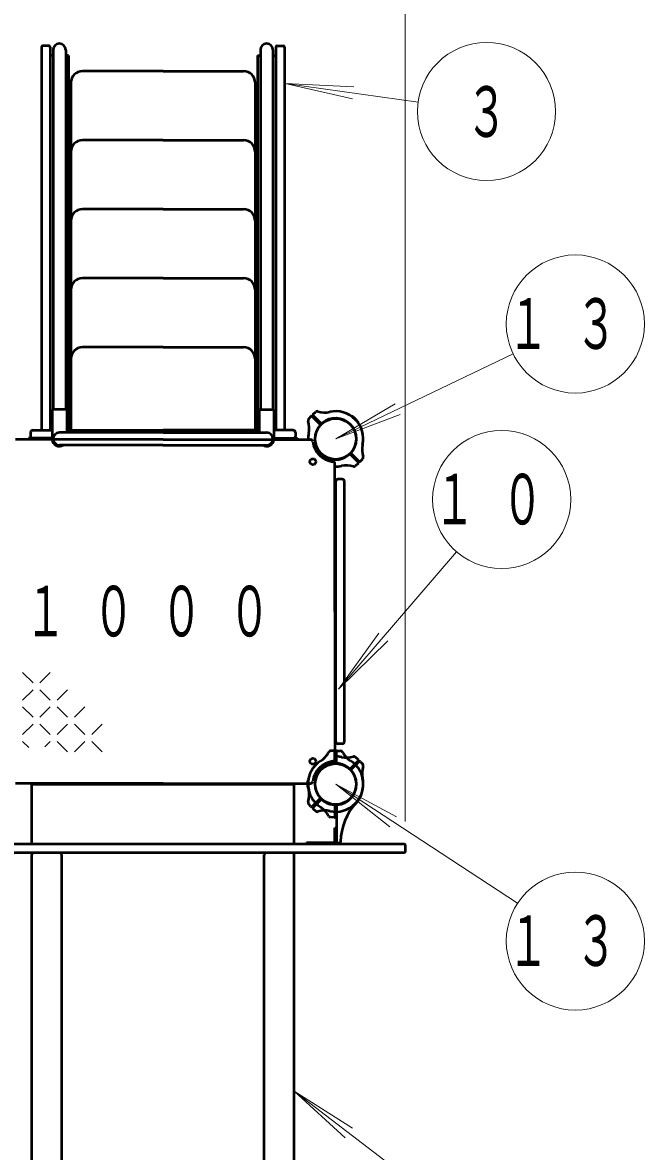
# Model space of a CAD drawing. Units: millimetres on the paper, scale 1:50. Extents: x -385 to 0, y -594 to 267.
# Drawn here: x -192.28 to -165.27, y 116.05 to 165.11 of the extents above; entities that cross this region are included whole.
import ezdxf
from ezdxf.enums import TextEntityAlignment as Align

# ---------------------------------------------------------------- set-up
doc = ezdxf.new("R2010")
doc.units = ezdxf.units.MM
doc.layers.add('LY_1', color=140, linetype='Continuous', lineweight=50)
doc.styles.add('ＭＳ ゴシック', font='')
doc.styles.get('ＭＳ ゴシック').set_extended_font_data('MS Gothic')

msp = doc.modelspace()

# ---------------------------------------------------------------- linework, layer by layer
at = {"layer": 'LY_1', "color": 7, "lineweight": 13}
for p, q in [((-175.663, 130.389), (-175.663, 240.356)), ((-180.883, 162.462), (-177.887, 162.308)), ((-180.883, 162.462), (-177.959, 161.79)), ((-175.098, 161.655), (-180.883, 162.462)), ((-170.976, 150.712), (-178.683, 147.016)), ((-178.683, 147.016), (-176.102, 148.544)), ((-178.683, 147.016), (-175.875, 148.072)), ((-173.428, 142.109), (-178.566, 136.141)), ((-178.566, 136.141), (-176.814, 138.577)), ((-178.566, 136.141), (-176.418, 138.235)), ((-191.831, 136.418), (-192.281, 136.868)), ((-191.081, 136.868), (-191.531, 136.418)), ((-191.831, 136.118), (-192.281, 135.668)), ((-191.081, 135.668), (-191.531, 136.118)), ((-190.331, 136.118), (-190.781, 135.668)), ((-191.831, 134.918), (-192.281, 135.368)), ((-191.081, 135.368), (-191.531, 134.918)), ((-190.331, 134.918), (-190.781, 135.368)), ((-189.581, 135.368), (-190.031, 134.918)), ((-191.831, 134.618), (-192.281, 134.168)), ((-191.081, 134.168), (-191.531, 134.618)), ((-190.331, 134.618), (-190.781, 134.168)), ((-189.581, 134.168), (-190.031, 134.618)), ((-188.831, 134.618), (-189.281, 134.168)), ((-192.014, 133.601), (-192.281, 133.868)), ((-191.081, 133.868), (-191.321, 133.629)), ((-190.331, 133.418), (-190.781, 133.868)), ((-189.581, 133.868), (-190.031, 133.418)), ((-188.831, 133.418), (-189.281, 133.868)), ((-178.683, 132.016), (-176.04, 130.597)), ((-178.683, 132.016), (-176.327, 130.16)), ((-170.78, 126.84), (-178.683, 132.016)), ((-180.483, 118.674), (-177.952, 117.064)), ((-180.483, 118.674), (-178.27, 116.649)), ((-174.384, 114.002), (-180.483, 118.674))]:
    msp.add_line(p, q, dxfattribs=at)
at = {"layer": 'LY_1'}
for p, q in [((-191.463, 164.041), (-191.463, 147.456)), ((-191.143, 164.101), (-191.403, 164.101)), ((-191.083, 164.041), (-191.083, 147.396)), ((-190.955, 163.921), (-190.955, 148.288)), ((-190.411, 163.921), (-190.411, 148.288)), ((-181.955, 163.921), (-181.955, 148.288)), ((-181.411, 163.921), (-181.411, 148.288)), ((-181.283, 164.041), (-181.283, 147.396)), ((-181.223, 164.101), (-180.963, 164.101)), ((-180.903, 164.041), (-180.903, 147.456)), ((-191.083, 163.676), (-191.083, 147.396)), ((-190.955, 163.676), (-191.083, 163.676)), ((-190.283, 163.676), (-190.411, 163.676)), ((-190.283, 163.676), (-190.283, 147.396)), ((-182.083, 163.676), (-181.955, 163.676)), ((-182.083, 163.676), (-182.083, 147.396)), ((-181.411, 163.676), (-181.283, 163.676)), ((-181.283, 163.676), (-181.283, 147.396)), ((-186.183, 162.996), (-189.683, 162.996)), ((-186.183, 162.996), (-182.683, 162.996)), ((-190.183, 162.496), (-190.183, 147.396)), ((-182.183, 162.496), (-182.183, 147.396)), ((-186.183, 159.996), (-189.683, 159.996)), ((-186.183, 159.996), (-182.683, 159.996)), ((-186.183, 156.996), (-189.683, 156.996)), ((-186.183, 156.996), (-182.683, 156.996)), ((-186.183, 153.996), (-189.683, 153.996)), ((-186.183, 153.996), (-182.683, 153.996)), ((-186.183, 150.996), (-189.683, 150.996)), ((-186.183, 150.996), (-182.683, 150.996)), ((-190.363, 148.288), (-191.003, 148.288)), ((-191.003, 148.288), (-191.003, 147.048)), ((-190.363, 148.288), (-190.363, 147.288)), ((-182.003, 148.288), (-182.003, 147.288)), ((-182.003, 148.288), (-181.363, 148.288)), ((-181.363, 148.288), (-181.363, 147.048)), ((-179.657, 148.091), (-179.542, 148.198)), ((-179.758, 147.99), (-179.865, 147.875)), ((-179.367, 147.658), (-179.701, 147.991)), ((-179.325, 147.7), (-179.658, 148.033)), ((-177.988, 147.994), (-177.986, 147.996)), ((-177.705, 147.711), (-177.703, 147.714)), ((-191.933, 147.296), (-191.933, 147.116)), ((-191.833, 147.396), (-191.003, 147.396)), ((-186.183, 147.288), (-190.683, 147.288)), ((-190.363, 147.396), (-186.183, 147.396)), ((-182.003, 147.396), (-186.183, 147.396)), ((-186.183, 147.288), (-181.683, 147.288)), ((-180.533, 147.396), (-181.363, 147.396)), ((-180.433, 147.296), (-180.433, 147.116)), ((-186.183, 146.986), (-192.591, 146.986)), ((-192.023, 147.048), (-192.023, 146.984)), ((-190.953, 147.048), (-192.023, 147.048)), ((-190.953, 146.984), (-192.023, 146.984)), ((-186.183, 146.744), (-190.683, 146.744)), ((-186.183, 146.986), (-179.776, 146.986)), ((-186.183, 146.744), (-181.683, 146.744)), ((-181.413, 147.048), (-180.343, 147.048)), ((-181.413, 146.984), (-180.343, 146.984)), ((-180.343, 147.048), (-180.343, 146.984)), ((-178.042, 146.332), (-177.709, 145.999)), ((-177.999, 146.374), (-177.666, 146.041)), ((-178.713, 139.516), (-178.713, 145.924)), ((-177.71, 145.941), (-177.816, 145.842)), ((-177.609, 146.042), (-177.509, 146.149)), ((-178.403, 145.266), (-178.583, 145.266)), ((-178.683, 133.866), (-178.683, 145.166)), ((-178.303, 133.866), (-178.303, 145.166)), ((-178.713, 139.516), (-178.713, 133.108)), ((-178.755, 133.465), (-178.912, 133.459)), ((-178.713, 132.954), (-178.713, 133.425)), ((-178.653, 132.954), (-178.653, 133.425)), ((-178.612, 133.465), (-178.467, 133.46)), ((-178.403, 133.766), (-178.583, 133.766)), ((-178.042, 132.7), (-177.709, 133.033)), ((-177.999, 132.658), (-177.666, 132.991)), ((-177.71, 133.091), (-177.816, 133.19)), ((-177.609, 132.99), (-177.509, 132.883)), ((-186.183, 132.046), (-192.591, 132.046)), ((-191.883, 129.416), (-191.883, 132.016)), ((-191.883, 132.016), (-180.483, 132.016)), ((-186.183, 132.046), (-179.776, 132.046)), ((-180.483, 129.416), (-180.483, 132.016)), ((-179.867, 132.216), (-179.87, 132.216)), ((-179.867, 131.816), (-179.87, 131.816)), ((-179.758, 131.042), (-179.865, 131.157)), ((-179.367, 131.374), (-179.701, 131.041)), ((-179.325, 131.332), (-179.658, 130.999)), ((-178.713, 131.079), (-178.713, 130.608)), ((-178.653, 131.079), (-178.653, 129.507)), ((-177.988, 131.038), (-177.986, 131.036)), ((-177.705, 131.321), (-177.703, 131.319)), ((-179.657, 130.941), (-179.542, 130.834)), ((-178.755, 130.568), (-178.9, 130.573)), ((-178.717, 129.536), (-178.717, 130.116)), ((-178.717, 130.116), (-178.653, 130.116)), ((-178.653, 129.536), (-178.653, 130.116)), ((-196.653, 129.416), (-175.713, 129.416)), ((-175.713, 129.036), (-196.653, 129.036)), ((-179.953, 129.48), (-178.773, 129.48)), ((-179.953, 129.48), (-179.953, 129.416)), ((-179.953, 129.416), (-178.773, 129.416)), ((-178.611, 129.467), (-178.506, 129.473)), ((-175.653, 129.096), (-175.653, 129.356)), ((-191.883, 91.436), (-191.883, 128.936)), ((-190.583, 91.436), (-190.583, 128.936)), ((-181.783, 91.436), (-181.783, 128.936)), ((-180.483, 91.436), (-180.483, 128.936))]:
    msp.add_line(p, q, dxfattribs=at)
at = {"layer": 'LY_1', "color": 7, "lineweight": 13}
for centre in [(-172.127, 161.24), (-168.271, 152.009), (-171.471, 144.382), (-168.271, 125.196)]:
    msp.add_circle(centre, 3, dxfattribs=at)
at = {"layer": 'LY_1'}
for centre, radius in [((-178.683, 147.016), 0.891), ((-179.673, 146.026), 0.13), ((-179.673, 133.006), 0.13), ((-178.683, 132.016), 0.891)]:
    msp.add_circle(centre, radius, dxfattribs=at)
for centre, radius, start, end in [((-191.403, 164.041), 0.06, 90, 180), ((-191.143, 164.041), 0.06, 0, 90), ((-190.683, 163.921), 0.272, 0, 180), ((-181.683, 163.921), 0.272, 0, 180), ((-181.223, 164.041), 0.06, 90, 180), ((-180.963, 164.041), 0.06, 0, 90), ((-189.683, 162.496), 0.5, 90, 180), ((-182.683, 162.496), 0.5, 0, 90), ((-189.683, 159.496), 0.5, 90, 180), ((-182.683, 159.496), 0.5, 0, 90), ((-189.683, 156.496), 0.5, 90, 180), ((-182.683, 156.496), 0.5, 0, 90), ((-189.683, 153.496), 0.5, 90, 180), ((-182.683, 153.496), 0.5, 0, 90), ((-189.683, 150.496), 0.5, 90, 180), ((-182.683, 150.496), 0.5, 0, 90), ((-179.483, 148.117), 0.1, 72.4588, 133), ((-179.151, 149.166), 1, 252.4588, 282.2728), ((-178.683, 147.016), 1.2, 45, 102.2728), ((-179.784, 147.815), 0.1, 137, 197.5412), ((-180.833, 147.484), 1, 347.7272, 17.5412), ((-179.729, 147.963), 0.04, 45, 137), ((-179.63, 148.062), 0.04, 133, 225), ((-179.396, 147.629), 0.04, 319.2707, 45), ((-179.297, 147.728), 0.04, 225, 310.7293), ((-178.683, 147.016), 0.9, 45, 130.7293), ((-178.683, 147.016), 0.9, 319.2707, 45), ((-177.972, 147.982), 0.02, 53.6269, 135), ((-178.683, 147.016), 1.22, 45, 53.6269), ((-178.683, 147.016), 1.2, 347.7272, 45), ((-178.683, 147.016), 1.22, 36.3731, 45), ((-177.717, 147.728), 0.02, 315, 36.3731), ((-191.833, 147.296), 0.1, 90, 180), ((-190.683, 147.016), 0.272, 90, 270), ((-181.683, 147.016), 0.272, 270, 90), ((-180.533, 147.296), 0.1, 0, 90), ((-178.683, 147.016), 1.2, 167.7272, 181.4325), ((-178.683, 147.016), 0.9, 139.2707, 225), ((-191.833, 147.116), 0.1, 180, 222.8436), ((-190.683, 147.016), 0.32, 185.7392, 301.7883), ((-181.683, 147.016), 0.32, 238.2117, 354.2608), ((-180.533, 147.116), 0.1, 317.1564, 0), ((-179.776, 146.886), 0.1, 6.7872, 90), ((-178.683, 147.016), 1, 186.7872, 263.2128), ((-176.534, 146.548), 1, 167.7272, 197.5412), ((-178.683, 147.016), 0.9, 225, 310.7293), ((-178.07, 146.304), 0.04, 45, 130.7293), ((-177.971, 146.403), 0.04, 139.2707, 225), ((-177.582, 146.217), 0.1, 317, 17.5412), ((-178.813, 145.924), 0.1, 0, 83.2128), ((-178.683, 147.016), 1.2, 268.5675, 282.2728), ((-178.216, 144.866), 1, 72.4588, 102.2728), ((-177.884, 145.915), 0.1, 252.4588, 313), ((-177.737, 145.971), 0.04, 313, 45), ((-177.638, 146.07), 0.04, 225, 317), ((-178.583, 145.166), 0.1, 90, 180), ((-178.403, 145.166), 0.1, 360, 90), ((-178.897, 133.36), 0.1, 92, 152.5412), ((-178.753, 133.425), 0.04, 0, 92), ((-178.583, 133.866), 0.1, 180, 270), ((-178.613, 133.425), 0.04, 88, 180), ((-178.47, 133.36), 0.1, 27.4588, 88), ((-178.47, 133.36), 0.1, 27.4588, 88), ((-178.403, 133.866), 0.1, 270, 360), ((-178.683, 132.016), 1.2, 122.7272, 180), ((-178.683, 132.016), 1, 96.7872, 173.2128), ((-179.873, 133.867), 1, 302.7272, 332.5412), ((-178.813, 133.108), 0.1, 276.7872, 0), ((-178.753, 132.954), 0.04, 274.2707, 0), ((-178.683, 132.016), 1.2, 77.7272, 91.4325), ((-178.613, 132.954), 0.04, 180, 265.7293), ((-178.216, 134.166), 1, 257.7272, 287.5412), ((-177.494, 133.867), 1, 207.4588, 237.2728), ((-178.683, 132.016), 1.2, 0, 57.2728), ((-177.884, 133.117), 0.1, 47, 107.5412), ((-177.737, 133.062), 0.04, 315, 47), ((-177.638, 132.963), 0.04, 43, 135), ((-178.683, 132.016), 0.9, 94.2707, 180), ((-178.683, 132.016), 0.9, 135, 220.7293), ((-178.683, 132.016), 0.9, 49.2707, 135), ((-178.683, 132.016), 0.9, 0, 85.7293), ((-178.07, 132.728), 0.04, 229.2707, 315), ((-178.683, 132.016), 0.9, 315, 40.7293), ((-177.971, 132.629), 0.04, 135, 220.7293), ((-176.534, 132.484), 1, 162.4588, 192.2728), ((-177.582, 132.815), 0.1, 342.4588, 43), ((-178.683, 132.016), 1.22, 171.3731, 180), ((-178.683, 132.016), 1.22, 180, 188.6269), ((-179.87, 132.196), 0.02, 90, 171.3731), ((-178.683, 132.016), 1.2, 178.5675, 192.2728), ((-178.683, 132.016), 1.2, 180, 237.2728), ((-179.776, 132.146), 0.1, 270, 353.2128), ((-178.683, 132.016), 0.9, 180, 265.7293), ((-178.683, 132.016), 0.9, 274.2707, 0), ((-178.683, 132.016), 1.2, 315, 12.2728), ((-178.683, 132.016), 1.2, 317.7828, 0), ((-179.87, 131.836), 0.02, 188.6269, 270), ((-180.833, 131.548), 1, 342.4588, 12.2728), ((-179.784, 131.217), 0.1, 162.4588, 223), ((-179.729, 131.07), 0.04, 223, 315), ((-179.63, 130.971), 0.04, 135, 227), ((-179.396, 131.403), 0.04, 315, 40.7293), ((-179.873, 130.165), 1, 27.4588, 57.2728), ((-179.297, 131.304), 0.04, 49.2707, 135), ((-178.683, 132.016), 0.9, 229.2707, 315), ((-178.683, 132.016), 1.2, 257.7272, 315), ((-178.753, 131.079), 0.04, 0, 85.7293), ((-178.613, 131.079), 0.04, 94.2707, 180), ((-175.869, 129.463), 2.6, 137.7828, 178.9159), ((-177.972, 131.05), 0.02, 225, 306.3731), ((-178.683, 132.016), 1.22, 306.3731, 315), ((-178.683, 132.016), 1.22, 315, 323.6269), ((-177.717, 131.304), 0.02, 323.6269, 45), ((-179.483, 130.915), 0.1, 227, 287.5412), ((-179.151, 129.866), 1, 77.7272, 107.5412), ((-178.897, 130.673), 0.1, 207.4588, 268), ((-178.753, 130.608), 0.04, 268, 0), ((-178.773, 129.536), 0.056, 270, 0), ((-178.773, 129.536), 0.12, 270, 0), ((-178.613, 129.507), 0.04, 180, 273), ((-178.509, 129.513), 0.04, 273, 358.9158), ((-191.783, 128.936), 0.1, 90, 180), ((-190.683, 128.936), 0.1, 0, 90), ((-181.683, 128.936), 0.1, 90, 180), ((-180.583, 128.936), 0.1, 0, 90), ((-175.713, 129.356), 0.06, 0, 90), ((-175.713, 129.096), 0.06, 270, 0)]:
    msp.add_arc(centre, radius, start, end, dxfattribs=at)

# ---------------------------------------------------------------- texts
at = {"layer": 'LY_1', "color": 7, "style": 'ＭＳ ゴシック', "width": 0.6}
msp.add_text('３', height=2.199, dxfattribs=at).set_placement((-172.127, 161.24), align=Align.MIDDLE_CENTER)
at = {"layer": 'LY_1', "color": 7, "char_height": 2.199, "style": 'ＭＳ ゴシック'}
for s, insert, attachment_point in [('\\T1.64;\\W0.6;１３', (-168.271, 152.009), 5), ('\\T1.64;\\W0.6;１０', (-171.471, 144.382), 5), ('\\T1.64;\\W0.6;１０００', (-192.183, 139.516), 4), ('\\T1.64;\\W0.6;１３', (-168.271, 125.196), 5)]:
    msp.add_mtext(s, dxfattribs=dict(at, insert=insert, attachment_point=attachment_point))

doc.saveas('drawing.dxf')
